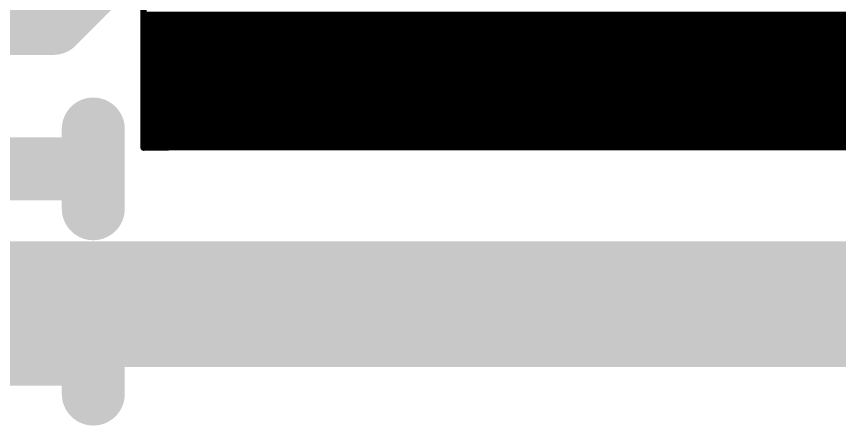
# Model space of a CAD drawing. Extents: x -32 to 75, y -66 to 21.
# Drawn here: x 2.067 to 3.729, y -0.245 to 0.581 of the extents above; entities that cross this region are included whole.
import ezdxf

# ---------------------------------------------------------------- set-up
doc = ezdxf.new("R2010")
doc.units = 0
for name, color, linetype in [('1', 12, 'CONTINUOUS'), ('16', 132, 'CONTINUOUS'), ('20', 31, 'CONTINUOUS'), ('21', 41, 'CONTINUOUS'), ('27', 253, 'CONTINUOUS')]:
    doc.layers.add(name, color=color, linetype=linetype)

msp = doc.modelspace()

# ---------------------------------------------------------------- linework, layer by layer
at = {"layer": '1', "const_width": 0.254}
msp.add_lwpolyline([(10.16, 0), (0, 0)], dxfattribs=at)
at = {"layer": '16', "const_width": 0.254}
msp.add_lwpolyline([(10.16, 0), (0.0254, 0)], dxfattribs=at)
at = {"layer": '20', "const_width": 0.2032}
msp.add_lwpolyline([(8.89, 0), (1.27, 0)], dxfattribs=at)
at = {"layer": '21', "const_width": 0.0127}
for points in [[(2.324, 1.5856), (2.324, 0.3158)], [(2.324, 0.5842), (5.743, 0.5842)], [(2.324, 0.5715), (5.7316, 0.5715)], [(2.324, 0.5588), (5.7194, 0.5588)], [(2.324, 0.5461), (5.7072, 0.5461)], [(2.324, 0.5334), (5.6932, 0.5334)], [(2.324, 0.5207), (5.6778, 0.5207)], [(2.324, 0.508), (5.6624, 0.508)], [(2.324, 0.4953), (5.647, 0.4953)], [(2.324, 0.4826), (5.6316, 0.4826)], [(2.324, 0.4699), (5.6154, 0.4699)], [(2.324, 0.4572), (5.5969, 0.4572)], [(2.324, 0.4445), (5.5784, 0.4445)], [(2.324, 0.4318), (5.5554, 0.4318)], [(2.324, 0.4191), (5.532, 0.4191)], [(2.324, 0.4064), (5.5086, 0.4064)], [(2.324, 0.3937), (5.4852, 0.3937)], [(2.324, 0.381), (5.4556, 0.381)], [(2.324, 0.3683), (5.422, 0.3683)], [(2.324, 0.3556), (5.3811, 0.3556)], [(2.324, 0.3429), (5.3402, 0.3429)], [(2.324, 0.3302), (5.2804, 0.3302)], [(2.324, 0.3175), (5.1402, 0.3175)], [(2.324, 0.3158), (2.3751, 0.3165)], [(2.3751, 0.3165), (5.1249, 0.3165)]]:
    msp.add_lwpolyline(points, dxfattribs=at)
at = {"layer": '21', "const_width": 0.0064}
for points in [[(2.324, 0.5874, 1), (2.324, 0.581)], [(2.324, 0.5747, 1), (2.324, 0.5683)], [(2.324, 0.562, 1), (2.324, 0.5556)], [(2.324, 0.5493, 1), (2.324, 0.5429)], [(2.324, 0.5366, 1), (2.324, 0.5302)], [(2.324, 0.5239, 1), (2.324, 0.5175)], [(2.324, 0.5112, 1), (2.324, 0.5048)], [(2.324, 0.4985, 1), (2.324, 0.4921)], [(2.324, 0.4858, 1), (2.324, 0.4794)], [(2.324, 0.4731, 1), (2.324, 0.4667)], [(2.324, 0.4604, 1), (2.324, 0.454)], [(2.324, 0.4477, 1), (2.324, 0.4413)], [(2.324, 0.435, 1), (2.324, 0.4286)], [(2.324, 0.4223, 1), (2.324, 0.4159)], [(2.324, 0.4096, 1), (2.324, 0.4032)], [(2.324, 0.3969, 1), (2.324, 0.3905)], [(2.324, 0.3842, 1), (2.324, 0.3778)], [(2.324, 0.3715, 1), (2.324, 0.3651)], [(2.324, 0.3588, 1), (2.324, 0.3524)], [(2.324, 0.3461, 1), (2.324, 0.3397)], [(2.324, 0.3334, 1), (2.324, 0.327)], [(2.324, 0.3207, 1), (2.324, 0.3143)], [(2.324, 0.319, 1), (2.3241, 0.3127)], [(2.3209, 0.3158, 1), (2.3272, 0.3158)], [(2.3751, 0.3197, 1), (2.3751, 0.3134)], [(2.3751, 0.3134, 1), (2.375, 0.3197)]]:
    msp.add_lwpolyline(points, format="xyb", dxfattribs=at)
at = {"layer": '27', "const_width": 0.127}
for points in [[(2.142, 0.5668), (2.2225, 0.6473)], [(1.981, 0.5668), (2.142, 0.5668)], [(2.2225, 0.1925), (2.2225, 0.3536)], [(1.9005, 0.273), (2.2225, 0.273)], [(2.2225, -0.1817), (2.2225, -0.0207)], [(1.9005, -0.1012), (2.2225, -0.1012)]]:
    msp.add_lwpolyline(points, dxfattribs=at)
at = {"layer": '27', "const_width": 0.0635}
for points in [[(2.1195, 0.5892, 1), (2.1645, 0.5443)], [(2.142, 0.535, 1), (2.142, 0.5985)], [(2.2543, 0.3536, 1), (2.1907, 0.3536)], [(2.2225, 0.2413, 1), (2.2225, 0.3048)], [(2.1907, 0.1925, 1), (2.2543, 0.1925)], [(2.2543, -0.0207, 1), (2.1907, -0.0207)], [(2.2225, -0.1329, 1), (2.2225, -0.0694)], [(2.1907, -0.1817, 1), (2.2543, -0.1817)]]:
    msp.add_lwpolyline(points, format="xyb", dxfattribs=at)

doc.saveas('drawing.dxf')
